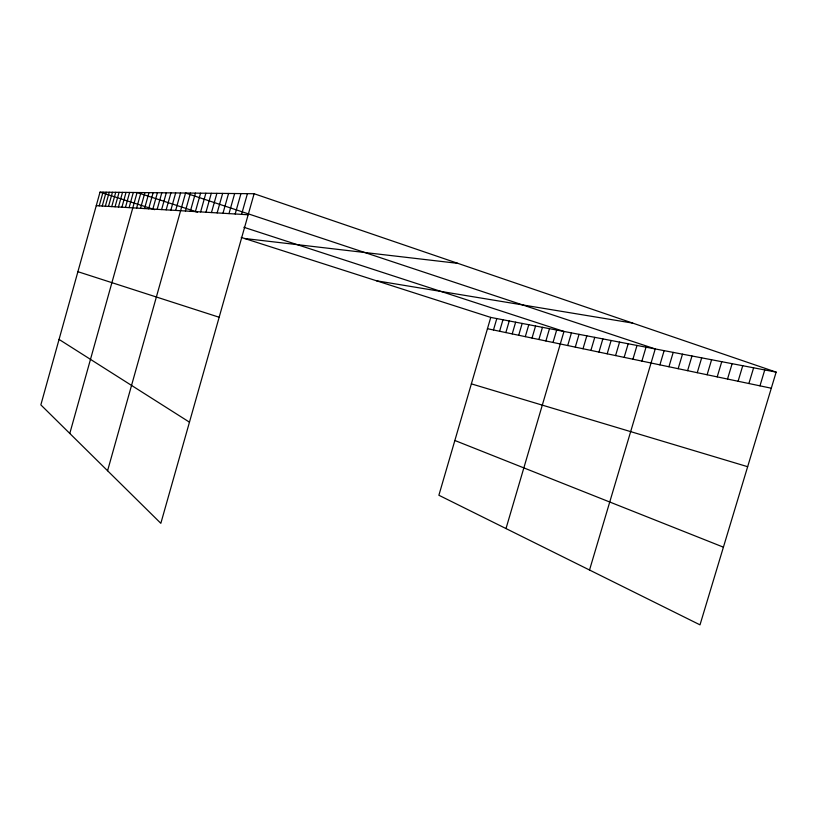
<?xml version="1.0" encoding="UTF-8"?>
<svg xmlns="http://www.w3.org/2000/svg" width="817" height="817" viewBox="0 0 817 817"><rect width="100%" height="100%" fill="white"/><g stroke="black" fill="none" stroke-linecap="round" stroke-linejoin="round"><path stroke-width="1.23" d="M254.118 193.731L100.021 192.148L40.85 404.885L160.837 523.319L254.118 193.731L776.15 372.123L700.006 624.852L438.882 495.255L490.751 317.415L776.15 372.123M99.225 205.843L103.024 192.179M102.248 206.027L106.098 192.209M105.342 206.211L109.233 192.24M108.508 206.405L112.44 192.271M111.745 206.599L115.728 192.301M115.054 206.793L119.078 192.342M118.434 206.997L122.519 192.373M121.907 207.201L126.032 192.414M125.45 207.416L129.627 192.444M129.086 207.63L133.314 192.485M69.792 433.459L137.082 192.526L197.489 212.185M136.613 208.08L140.953 192.567M140.524 208.315L144.915 192.608M144.527 208.56L148.98 192.649M148.633 208.805L153.147 192.689M152.85 209.05L157.415 192.73M157.17 209.315L161.807 192.781M161.613 209.581L166.311 192.822M166.168 209.846L170.927 192.873M170.855 210.132L175.675 192.924M175.665 210.418L180.557 192.975M107.578 470.745L185.571 193.026L655.234 348.951L589.527 570.021M185.408 211L190.443 193.078M190.341 211.297L195.447 193.129M195.406 211.603L200.584 193.18M200.614 211.909L205.864 193.231M205.966 212.236L211.297 193.292M211.47 212.563L216.893 193.343M217.148 212.9L222.643 193.404M222.98 213.247L228.566 193.466M228.995 213.615L234.663 193.527M235.184 213.983L240.954 193.598M241.577 214.36L247.428 193.66M493.478 329.966L496.807 318.569M499.606 331.253L502.966 319.753M505.856 332.56L509.246 320.958M512.218 333.898L515.639 322.184M518.703 335.256L522.155 323.43M525.3 336.645L528.803 324.706M532.03 338.054L535.564 326.003M538.893 339.494L542.468 327.331M545.889 340.955L549.494 328.679M553.017 342.456L556.663 330.048M505.999 528.568L563.975 331.457L243.895 227.289M567.713 345.53L571.44 332.887M575.291 347.123L579.049 334.337M583.011 348.736L586.82 335.828M590.905 350.391L594.756 337.35M598.953 352.086L602.854 338.902M607.184 353.802L611.116 340.485M615.579 355.569L619.562 342.109M624.157 357.366L628.191 343.763M632.93 359.204L637.005 345.448M641.886 361.083L646.022 347.184M659.901 364.862L664.129 350.646M668.929 366.751L673.208 352.393M678.161 368.692L682.491 354.17M687.597 370.663L691.979 355.987M697.248 372.685L701.68 357.846M707.113 374.758L711.597 359.756M717.203 376.872L721.748 361.696M727.518 379.037L732.124 363.688M738.088 381.253L742.745 365.72M748.893 383.52L753.621 367.803M759.963 385.838L764.753 369.938M96.263 205.67L248.164 214.759M244.62 238.503L457.877 263.36M376.566 280.803L632.695 323.103M487.453 328.71L771.299 388.218M471.368 383.867L747.657 466.701M100.021 192.148L154.668 209.663M241.209 237.41L490.751 317.415M77.901 271.693L219.15 317.251M454.855 440.486L723.413 547.165M59.059 339.423L189.462 422.164"/></g></svg>
